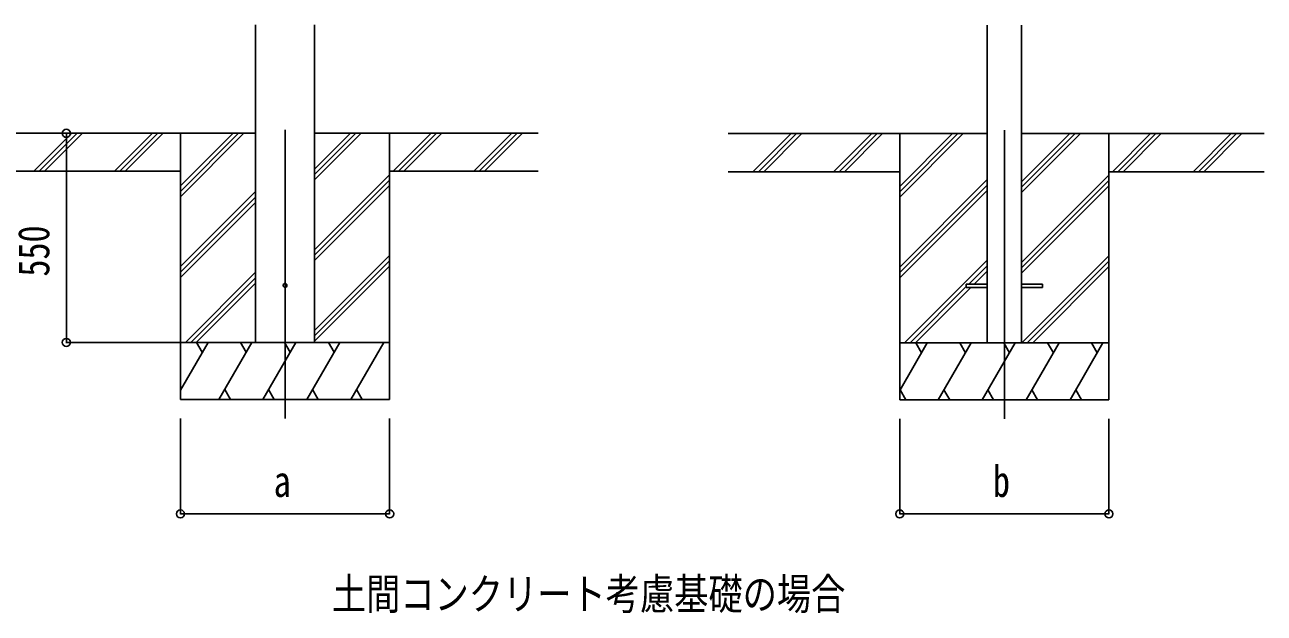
# Model space of a CAD drawing. Units: millimetres, scale not verified. Extents: x -10512 to 10512, y -7425 to 7425.
# Drawn here: x -8422 to -5163, y 631 to 2179 of the extents above; entities that cross this region are included whole.
import ezdxf
from ezdxf.enums import TextEntityAlignment as Align

# ---------------------------------------------------------------- set-up
doc = ezdxf.new("R2010")
doc.units = ezdxf.units.MM
doc.header["$LTSCALE"] = 30
for name, color, linetype in [('0-2_USER1', 3, 'Continuous'), ('0-4_YKK_12', 2, 'Continuous'), ('0-5_YKK_A1', 4, 'Continuous'), ('0-6_YKK_D', 6, 'Continuous')]:
    doc.layers.add(name, color=color, linetype=linetype)
doc.styles.add('ＭＳ ゴシック', font='')
doc.styles.get('ＭＳ ゴシック').set_extended_font_data('MS Gothic')

msp = doc.modelspace()

# ---------------------------------------------------------------- linework, layer by layer
at = {"layer": '0-4_YKK_12'}
for p, q in [((-7737.5, 1902.57), (-7737.5, 1143.36)), ((-5846.5, 1901.57), (-5846.5, 1142.36))]:
    msp.add_line(p, q, dxfattribs=at)
at = {"layer": '0-5_YKK_A1'}
for p, q in [((-7815.25, 1343.36), (-7815.25, 2178.71)), ((-7659.75, 1343.36), (-7659.75, 2178.71)), ((-5891.7, 2177.71), (-5891.7, 1342.36)), ((-5801.3, 2177.71), (-5801.3, 1342.36)), ((-7815.25, 1893.36), (-8463.45, 1893.36)), ((-8396.76, 1794.76), (-8298.17, 1893.36)), ((-8384.03, 1793.36), (-8284.02, 1893.36)), ((-8369.88, 1793.36), (-8269.88, 1893.36)), ((-8184.63, 1794.76), (-8086.03, 1893.36)), ((-8171.89, 1793.36), (-8071.89, 1893.36)), ((-8157.75, 1793.36), (-8057.75, 1893.36)), ((-8012.5, 1893.36), (-8012.5, 1193.36)), ((-8012.5, 1726.48), (-7845.62, 1893.36)), ((-8012.5, 1740.62), (-7859.76, 1893.36)), ((-8012.5, 1754.76), (-7873.9, 1893.36)), ((-7659.75, 1770.86), (-7537.25, 1893.36)), ((-7659.75, 1785), (-7551.39, 1893.36)), ((-7659.75, 1799.15), (-7565.53, 1893.36)), ((-7659.75, 1893.36), (-7071.88, 1893.36)), ((-7462.5, 1893.36), (-7462.5, 1193.36)), ((-7453.4, 1793.36), (-7353.4, 1893.36)), ((-7439.26, 1793.36), (-7339.26, 1893.36)), ((-7425.12, 1793.36), (-7325.12, 1893.36)), ((-7241.27, 1793.36), (-7141.27, 1893.36)), ((-7227.13, 1793.36), (-7127.13, 1893.36)), ((-7212.99, 1793.36), (-7112.99, 1893.36)), ((-5891.7, 1892.36), (-6572.45, 1892.36)), ((-6505.76, 1793.76), (-6407.17, 1892.36)), ((-6493.03, 1792.36), (-6393.02, 1892.36)), ((-6478.88, 1792.36), (-6378.88, 1892.36)), ((-6293.63, 1793.76), (-6195.03, 1892.36)), ((-6280.89, 1792.36), (-6180.89, 1892.36)), ((-6266.75, 1792.36), (-6166.75, 1892.36)), ((-6121.5, 1892.36), (-6121.5, 1192.36)), ((-6121.5, 1725.48), (-5954.62, 1892.36)), ((-6121.5, 1739.62), (-5968.76, 1892.36)), ((-6121.5, 1753.76), (-5982.9, 1892.36)), ((-5801.3, 1737.31), (-5646.25, 1892.36)), ((-5801.3, 1751.45), (-5660.39, 1892.36)), ((-5801.3, 1765.6), (-5674.53, 1892.36)), ((-5801.3, 1892.36), (-5163.29, 1892.36)), ((-5571.5, 1892.36), (-5571.5, 1192.36)), ((-5562.4, 1792.36), (-5462.4, 1892.36)), ((-5548.26, 1792.36), (-5448.26, 1892.36)), ((-5534.12, 1792.36), (-5434.12, 1892.36)), ((-5350.27, 1792.36), (-5250.27, 1892.36)), ((-5336.13, 1792.36), (-5236.13, 1892.36)), ((-5321.99, 1792.36), (-5221.99, 1892.36)), ((-8012.5, 1793.36), (-8463.45, 1793.36)), ((-7462.5, 1793.36), (-7071.88, 1793.36)), ((-6121.5, 1792.36), (-6572.45, 1792.36)), ((-5571.5, 1792.36), (-5163.29, 1792.36)), ((-7659.75, 1587.02), (-7462.5, 1784.26)), ((-7659.75, 1572.87), (-7462.5, 1770.12)), ((-6121.5, 1541.63), (-5891.7, 1771.43)), ((-5801.3, 1553.47), (-5571.5, 1783.26)), ((-5801.3, 1539.32), (-5571.5, 1769.12)), ((-8012.5, 1542.63), (-7815.25, 1739.88)), ((-7659.75, 1558.73), (-7462.5, 1755.98)), ((-6121.5, 1527.49), (-5891.7, 1757.29)), ((-6121.5, 1513.35), (-5891.7, 1743.15)), ((-5801.3, 1525.18), (-5571.5, 1754.98)), ((-8012.5, 1528.49), (-7815.25, 1725.74)), ((-8012.5, 1514.35), (-7815.25, 1711.6)), ((-7659.75, 1374.89), (-7462.5, 1572.13)), ((-5800.28, 1342.36), (-5571.5, 1571.13)), ((-7659.75, 1360.74), (-7462.5, 1557.99)), ((-7659.75, 1346.6), (-7462.5, 1543.85)), ((-6108.64, 1342.36), (-5891.7, 1559.3)), ((-5940, 1496.86), (-5891.7, 1545.16)), ((-5786.13, 1342.36), (-5571.5, 1556.99)), ((-5771.99, 1342.36), (-5571.5, 1542.85)), ((-7999.64, 1343.36), (-7815.25, 1527.75)), ((-7985.5, 1343.36), (-7815.25, 1513.61)), ((-7971.36, 1343.36), (-7815.25, 1499.47)), ((-5925.86, 1496.86), (-5891.7, 1531.02)), ((-6094.5, 1342.36), (-5946.5, 1490.36)), ((-6080.36, 1342.36), (-5934.86, 1487.86)), ((-5946.5, 1496.86), (-5946.5, 1487.86)), ((-5946.5, 1496.86), (-5891.7, 1496.86)), ((-5946.5, 1487.86), (-5891.7, 1487.86)), ((-5801.3, 1496.86), (-5746.5, 1496.86)), ((-5801.3, 1487.86), (-5746.5, 1487.86)), ((-5746.5, 1496.86), (-5746.5, 1487.86)), ((-7462.5, 1343.36), (-8012.5, 1343.36)), ((-8012.5, 1217.91), (-7940.07, 1343.36)), ((-7955.07, 1317.38), (-7970.07, 1343.36)), ((-7911.2, 1193.36), (-7824.6, 1343.36)), ((-7839.6, 1317.38), (-7854.6, 1343.36)), ((-7795.73, 1193.36), (-7709.13, 1343.36)), ((-7724.13, 1317.38), (-7739.13, 1343.36)), ((-7680.26, 1193.36), (-7593.66, 1343.36)), ((-7608.66, 1317.38), (-7623.66, 1343.36)), ((-7564.79, 1193.36), (-7478.19, 1343.36)), ((-7508.19, 1343.36), (-7508.19, 1343.36)), ((-5571.5, 1342.36), (-6121.5, 1342.36)), ((-6121.5, 1216.91), (-6049.07, 1342.36)), ((-6064.07, 1316.38), (-6079.07, 1342.36)), ((-6020.2, 1192.36), (-5933.6, 1342.36)), ((-5948.6, 1316.38), (-5963.6, 1342.36)), ((-5904.73, 1192.36), (-5818.13, 1342.36)), ((-5833.13, 1316.38), (-5848.13, 1342.36)), ((-5789.26, 1192.36), (-5702.66, 1342.36)), ((-5717.66, 1316.38), (-5732.66, 1342.36)), ((-5673.79, 1192.36), (-5587.19, 1342.36)), ((-5602.19, 1316.38), (-5617.19, 1342.36)), ((-7896.2, 1219.34), (-7881.21, 1193.36)), ((-7780.73, 1219.34), (-7765.74, 1193.36)), ((-7665.26, 1219.34), (-7650.26, 1193.36)), ((-7549.79, 1219.34), (-7534.8, 1193.36)), ((-6120.67, 1218.34), (-6105.67, 1192.36)), ((-6005.2, 1218.34), (-5990.21, 1192.36)), ((-5889.73, 1218.34), (-5874.74, 1192.36)), ((-5774.26, 1218.34), (-5759.26, 1192.36)), ((-5658.79, 1218.34), (-5643.79, 1192.36)), ((-8012.5, 1193.36), (-7462.5, 1193.36)), ((-6121.5, 1192.36), (-5571.5, 1192.36))]:
    msp.add_line(p, q, dxfattribs=at)
msp.add_circle((-7737.5, 1493.36), 5, dxfattribs=at)
at = {"layer": '0-6_YKK_D'}
for p, q in [((-8312.5, 1893.36), (-8311.5, 1893.36)), ((-8312.5, 1893.36), (-8312.5, 1343.36)), ((-8013.5, 1343.36), (-8313.5, 1343.36)), ((-8012.5, 1143.36), (-8012.5, 891.36)), ((-7462.5, 1143.36), (-7462.5, 891.36)), ((-6121.5, 1142.36), (-6121.5, 891.36)), ((-5571.5, 1142.36), (-5571.5, 891.36)), ((-8012.5, 892.36), (-7462.5, 892.36)), ((-6121.5, 892.36), (-5571.5, 892.36))]:
    msp.add_line(p, q, dxfattribs=at)
for centre in [(-8312.5, 1893.36), (-8312.5, 1343.36), (-8012.5, 892.36), (-7462.5, 892.36), (-6121.5, 892.36), (-5571.5, 892.36)]:
    msp.add_circle(centre, 10.62, dxfattribs=at)

# ---------------------------------------------------------------- texts
at = {"layer": '0-2_USER1', "style": 'ＭＳ ゴシック', "width": 0.8}
msp.add_text('土間コンクリート考慮基礎の場合', height=82.48, dxfattribs=at).set_placement((-7614.43, 615.86), align=Align.BOTTOM_LEFT)
at = {"layer": '0-6_YKK_D', "style": 'ＭＳ ゴシック', "width": 0.8}
msp.add_text('550', height=82.48, rotation=90, dxfattribs=at).set_placement((-8332.5, 1516.36), align=Align.BOTTOM_LEFT)
for s, p in [('b', (-5876.5, 912.36)), ('a', (-7767.5, 912.36))]:
    msp.add_text(s, height=82.48, dxfattribs=at).set_placement(p, align=Align.BOTTOM_LEFT)

doc.saveas('drawing.dxf')
